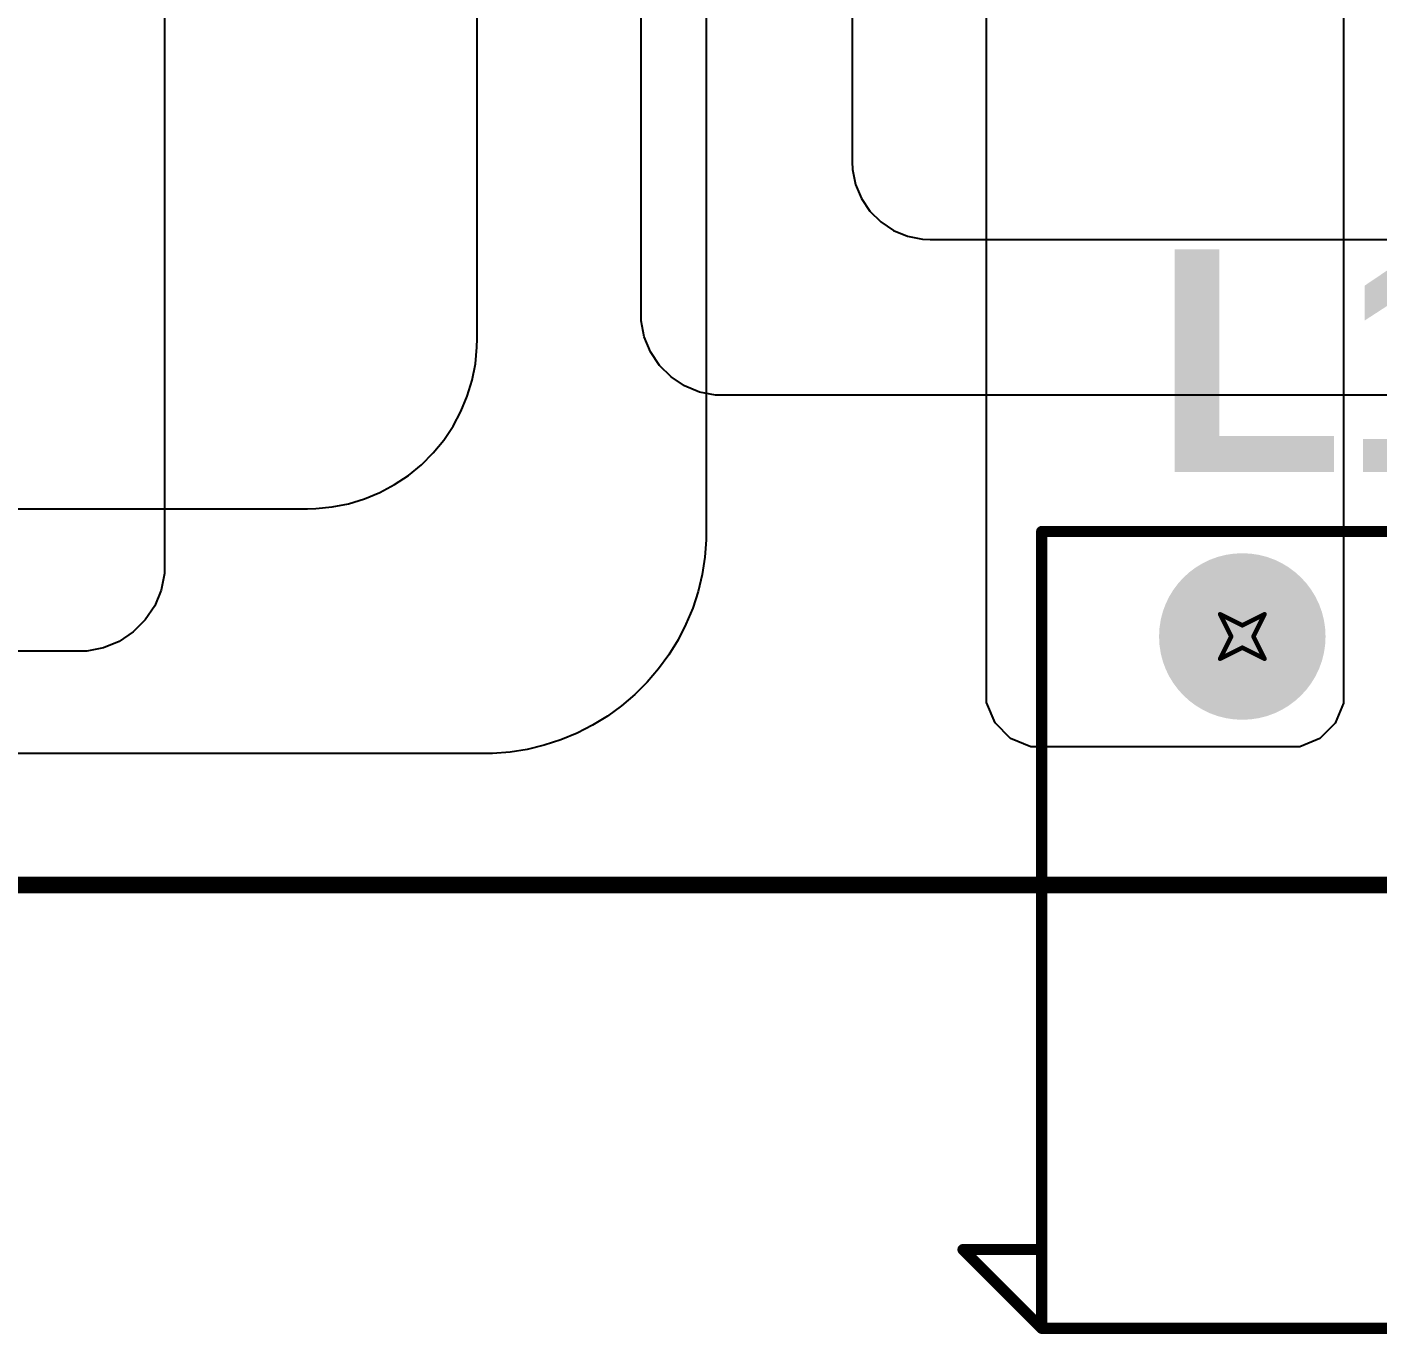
# Model space of a CAD drawing. Header units: inches. Extents: x 0 to 11.2, y -0.2 to 5.5.
# Drawn here: x 1.394 to 2.001, y -0.192 to 0.396 of the extents above; entities that cross this region are included whole.
import ezdxf

# ---------------------------------------------------------------- set-up
doc = ezdxf.new("R2010")
doc.units = ezdxf.units.IN
doc.header["$MEASUREMENT"] = 0
for name, color, linetype in [('Board Outline', 216, 'Continuous'), ('Bottom Layer', 5, 'Continuous'), ('Bottom Solder', 6, 'Continuous'), ('Drill Drawing', 1, 'Continuous'), ('Multi-Layer', 9, 'Continuous'), ('Pad Holes', 156, 'Continuous'), ('Top Layer', 1, 'Continuous'), ('Top Overlay', 2, 'Continuous'), ('Top Solder', 216, 'Continuous')]:
    doc.layers.add(name, color=color, linetype=linetype)
doc.styles.add('Arial_Bold', font='', dxfattribs={"height": 0.2})
doc.styles.get('Arial_Bold').set_extended_font_data('Arial', bold=True)

# ---------------------------------------------------------------- blocks, each defined once
blk = doc.blocks.new('KF2EDGRG_3_81_4P_1')
at = {"layer": 'Bottom Layer'}
h = blk.add_hatch(color=5, dxfattribs=at)
edge = h.paths.add_edge_path()
edge.add_arc((-0.225, 0), 0.03543, 0, 360)
at = {"layer": 'Bottom Solder'}
h = blk.add_hatch(color=6, dxfattribs=at)
edge = h.paths.add_edge_path()
edge.add_arc((-0.225, 0), 0.03743, 0, 360)
at = {"layer": 'Multi-Layer'}
h = blk.add_hatch(color=9, dxfattribs=at)
edge = h.paths.add_edge_path()
edge.add_arc((-0.225, 0), 0.03543, 0, 360)
at = {"layer": 'Pad Holes'}
h = blk.add_hatch(color=7, dxfattribs=at)
edge = h.paths.add_edge_path()
edge.add_arc((-0.225, 0), 0.02362, 0, 360)
at = {"layer": 'Top Layer'}
h = blk.add_hatch(color=1, dxfattribs=at)
edge = h.paths.add_edge_path()
edge.add_arc((-0.225, 0), 0.03543, 0, 360)
at = {"layer": 'Top Solder'}
h = blk.add_hatch(color=216, dxfattribs=at)
edge = h.paths.add_edge_path()
edge.add_arc((-0.225, 0), 0.03743, 0, 360)
at = {"layer": 'Top Overlay'}
for points in [[(-0.3152, 0.0472, 0.005, 0.005, 0), (0.315, 0.0472, 0.005, 0.005, 0)], [(-0.3152, -0.311, 0.005, 0.005, 0), (-0.3152, 0.0472, 0.005, 0.005, 0)], [(-0.35059, -0.27559, 0.005, 0.005, 0), (-0.31516, -0.27559, 0.005, 0.005, 0)], [(-0.35059, -0.27559, 0.005, 0.005, 0), (-0.31516, -0.31102, 0.005, 0.005, 0)], [(-0.3152, -0.311, 0.005, 0.005, 0), (0.315, -0.311, 0.005, 0.005, 0)]]:
    blk.add_lwpolyline(points, format="xyseb", dxfattribs=at)
for points in [[(-0.31645, 0.0472, 0.0025, 0.0025, 1), (-0.31395, 0.0472, 0.0025, 0.0025, 1)], [(-0.31645, 0.0472, 0.0025, 0.0025, 1), (-0.31395, 0.0472, 0.0025, 0.0025, 1)], [(-0.35184, -0.27559, 0.0025, 0.0025, 1), (-0.34934, -0.27559, 0.0025, 0.0025, 1)], [(-0.35184, -0.27559, 0.0025, 0.0025, 1), (-0.34934, -0.27559, 0.0025, 0.0025, 1)], [(-0.31641, -0.27559, 0.0025, 0.0025, 1), (-0.31391, -0.27559, 0.0025, 0.0025, 1)], [(-0.31645, -0.311, 0.0025, 0.0025, 1), (-0.31395, -0.311, 0.0025, 0.0025, 1)], [(-0.31645, -0.311, 0.0025, 0.0025, 1), (-0.31395, -0.311, 0.0025, 0.0025, 1)], [(-0.31641, -0.31102, 0.0025, 0.0025, 1), (-0.31391, -0.31102, 0.0025, 0.0025, 1)]]:
    blk.add_lwpolyline(points, format="xyseb", close=True, dxfattribs=at)

msp = doc.modelspace()

# ---------------------------------------------------------------- linework, layer by layer
at = {"layer": 'Board Outline'}
for points in [[(0.00984, 0.00984, 0.0075, 0.0075, 0), (4.32087, 0.00984, 0.0075, 0.0075, 0)], [(0.0102, 0.0102, 0.005, 0.005, 0), (4.32051, 0.0102, 0.005, 0.005, 0)]]:
    msp.add_lwpolyline(points, format="xyseb", dxfattribs=at)
at = {"layer": 'Bottom Layer'}
for p, q in [((1.45578, 0.5838), (1.45578, 0.15378)), ((1.67006, 0.26709), (1.67006, 0.55581)), ((1.765, 0.555), (1.765, 0.335)), ((1.765, 0.335), (1.76517, 0.33157)), ((1.76517, 0.33157), (1.76651, 0.32484)), ((1.76651, 0.32484), (1.76913, 0.3185)), ((1.76913, 0.3185), (1.77294, 0.3128)), ((1.77294, 0.3128), (1.7778, 0.30794)), ((1.7778, 0.30794), (1.7835, 0.30413)), ((1.7835, 0.30413), (1.78984, 0.30151)), ((1.78984, 0.30151), (1.79657, 0.30017)), ((1.79657, 0.30017), (1.8, 0.3)), ((1.8, 0.3), (2.446, 0.3)), ((1.67006, 0.26344), (1.67006, 0.26709)), ((1.67149, 0.25627), (1.67006, 0.26344)), ((1.67429, 0.24952), (1.67149, 0.25627)), ((1.67834, 0.24345), (1.67429, 0.24952)), ((1.68351, 0.23828), (1.67834, 0.24345)), ((1.68958, 0.23422), (1.68351, 0.23828)), ((1.69633, 0.23143), (1.68958, 0.23422)), ((1.7035, 0.23), (1.69633, 0.23143)), ((1.70715, 0.23), (1.7035, 0.23)), ((2.3, 0.23), (1.70715, 0.23)), ((1.70715, 0.23), (1.70715, 0.23)), ((1.45578, 0.15378), (1.45578, 0.14996)), ((1.45578, 0.14996), (1.45429, 0.14247)), ((1.45429, 0.14247), (1.45137, 0.13541)), ((1.45137, 0.13541), (1.44713, 0.12906)), ((1.44713, 0.12906), (1.44172, 0.12366)), ((1.44172, 0.12366), (1.43537, 0.11941)), ((1.42831, 0.11649), (1.42082, 0.115)), ((1.43537, 0.11941), (1.42831, 0.11649)), ((1.417, 0.115), (0.894, 0.115)), ((1.42082, 0.115), (1.417, 0.115))]:
    msp.add_line(p, q, dxfattribs=at)
at = {"layer": 'Drill Drawing'}
for points in [[(1.93036, 0.13159, 0.002, 0.002, 0), (1.94036, 0.12659, 0.002, 0.002, 0)], [(1.93036, 0.13159, 0.002, 0.002, 0), (1.93535, 0.12159, 0.002, 0.002, 0)], [(1.94036, 0.12659, 0.002, 0.002, 0), (1.95036, 0.13159, 0.002, 0.002, 0)], [(1.94535, 0.12159, 0.002, 0.002, 0), (1.95036, 0.13159, 0.002, 0.002, 0)], [(1.93036, 0.11159, 0.002, 0.002, 0), (1.93535, 0.12159, 0.002, 0.002, 0)], [(1.94535, 0.12159, 0.002, 0.002, 0), (1.95036, 0.11159, 0.002, 0.002, 0)], [(1.93036, 0.11159, 0.002, 0.002, 0), (1.94036, 0.11659, 0.002, 0.002, 0)], [(1.94036, 0.11659, 0.002, 0.002, 0), (1.95036, 0.11159, 0.002, 0.002, 0)]]:
    msp.add_lwpolyline(points, format="xyseb", dxfattribs=at)
for points in [[(1.92986, 0.13159, 0.001, 0.001, 1), (1.93085, 0.13159, 0.001, 0.001, 1)], [(1.92986, 0.13159, 0.001, 0.001, 1), (1.93085, 0.13159, 0.001, 0.001, 1)], [(1.93986, 0.12659, 0.001, 0.001, 1), (1.94085, 0.12659, 0.001, 0.001, 1)], [(1.93986, 0.12659, 0.001, 0.001, 1), (1.94085, 0.12659, 0.001, 0.001, 1)], [(1.94985, 0.13159, 0.001, 0.001, 1), (1.95086, 0.13159, 0.001, 0.001, 1)], [(1.94985, 0.13159, 0.001, 0.001, 1), (1.95086, 0.13159, 0.001, 0.001, 1)], [(1.93485, 0.12159, 0.001, 0.001, 1), (1.93586, 0.12159, 0.001, 0.001, 1)], [(1.93485, 0.12159, 0.001, 0.001, 1), (1.93586, 0.12159, 0.001, 0.001, 1)], [(1.94486, 0.12159, 0.001, 0.001, 1), (1.94585, 0.12159, 0.001, 0.001, 1)], [(1.94486, 0.12159, 0.001, 0.001, 1), (1.94585, 0.12159, 0.001, 0.001, 1)], [(1.93986, 0.11659, 0.001, 0.001, 1), (1.94085, 0.11659, 0.001, 0.001, 1)], [(1.93986, 0.11659, 0.001, 0.001, 1), (1.94085, 0.11659, 0.001, 0.001, 1)], [(1.92986, 0.11159, 0.001, 0.001, 1), (1.93085, 0.11159, 0.001, 0.001, 1)], [(1.92986, 0.11159, 0.001, 0.001, 1), (1.93085, 0.11159, 0.001, 0.001, 1)], [(1.94985, 0.11159, 0.001, 0.001, 1), (1.95086, 0.11159, 0.001, 0.001, 1)], [(1.94985, 0.11159, 0.001, 0.001, 1), (1.95086, 0.11159, 0.001, 0.001, 1)]]:
    msp.add_lwpolyline(points, format="xyseb", close=True, dxfattribs=at)
at = {"layer": 'Top Layer'}
for p, q in [((1.59636, 0.25536), (1.59636, 1.35617)), ((1.69935, 1.29395), (1.69935, 0.169)), ((1.8254, 0.09677), (1.8254, 0.46743)), ((1.98579, 0.46743), (1.98579, 0.09654)), ((1.59627, 0.25161), (1.59636, 0.25536)), ((1.59553, 0.24416), (1.59627, 0.25161)), ((1.59407, 0.23681), (1.59553, 0.24416)), ((1.5919, 0.22963), (1.59407, 0.23681)), ((1.58903, 0.22271), (1.5919, 0.22963)), ((1.5855, 0.2161), (1.58903, 0.22271)), ((1.58133, 0.20987), (1.5855, 0.2161)), ((1.57658, 0.20408), (1.58133, 0.20987)), ((1.57128, 0.19878), (1.57658, 0.20408)), ((1.56549, 0.19403), (1.57128, 0.19878)), ((1.55265, 0.18633), (1.55926, 0.18986)), ((1.55926, 0.18986), (1.56549, 0.19403)), ((1.53855, 0.18129), (1.54572, 0.18346)), ((1.54572, 0.18346), (1.55265, 0.18633)), ((0.66685, 0.179), (1.52, 0.179)), ((1.52, 0.179), (1.52375, 0.17909)), ((1.52375, 0.17909), (1.5312, 0.17983)), ((1.5312, 0.17983), (1.53855, 0.18129)), ((1.69935, 0.16507), (1.69874, 0.15724)), ((1.69935, 0.169), (1.69935, 0.169)), ((1.69935, 0.169), (1.69935, 0.16507)), ((1.69874, 0.15724), (1.69751, 0.14948)), ((1.69751, 0.14948), (1.69567, 0.14183)), ((1.69567, 0.14183), (1.69324, 0.13436)), ((1.69324, 0.13436), (1.69024, 0.1271)), ((1.69024, 0.1271), (1.68667, 0.1201)), ((1.68667, 0.1201), (1.68256, 0.1134)), ((1.68256, 0.1134), (1.67795, 0.10704)), ((1.67795, 0.10704), (1.67284, 0.10107)), ((1.67284, 0.10107), (1.66729, 0.09551)), ((1.66729, 0.09551), (1.66131, 0.09041)), ((1.8254, 0.09185), (1.8254, 0.09677)), ((1.82917, 0.08275), (1.8254, 0.09185)), ((1.98579, 0.09166), (1.98206, 0.08265)), ((1.98579, 0.09654), (1.98579, 0.09166)), ((1.65495, 0.08579), (1.64825, 0.08168)), ((1.66131, 0.09041), (1.65495, 0.08579)), ((1.64825, 0.08168), (1.64125, 0.07812)), ((1.83613, 0.07579), (1.82917, 0.08275)), ((1.98206, 0.08265), (1.97516, 0.07575)), ((1.63399, 0.07511), (1.62652, 0.07268)), ((1.64125, 0.07812), (1.63399, 0.07511)), ((1.84523, 0.07202), (1.83613, 0.07579)), ((1.97516, 0.07575), (1.96615, 0.07202)), ((1.59935, 0.069), (0.48, 0.069)), ((1.60328, 0.069), (1.59935, 0.069)), ((1.61112, 0.06962), (1.60328, 0.069)), ((1.61888, 0.07085), (1.61112, 0.06962)), ((1.62652, 0.07268), (1.61888, 0.07085)), ((1.96615, 0.07202), (1.84523, 0.07202))]:
    msp.add_line(p, q, dxfattribs=at)

# ---------------------------------------------------------------- block references
msp.add_blockref('KF2EDGRG_3_81_4P_1', (2.16535, 0.12159))

# ---------------------------------------------------------------- texts
at = {"layer": 'Top Overlay', "style": 'Arial_Bold'}
msp.add_text('L1', height=0.1, rotation=360, dxfattribs=at).set_placement((1.90053, 0.19559))

doc.saveas('drawing.dxf')
